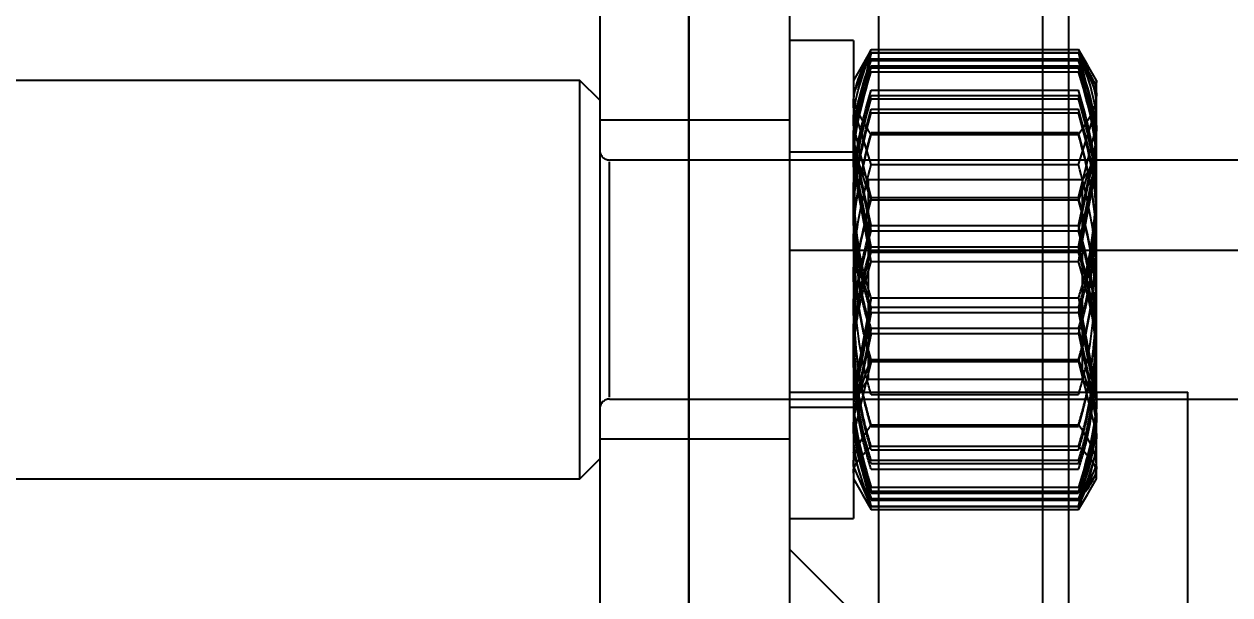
# Model space of a CAD drawing. Header units: metres. Extents: x 0 to 21025, y 0 to 14850.
# Drawn here: x 8867.71 to 8897.96, y 13211.04 to 13225.36 of the extents above; entities that cross this region are included whole.
import ezdxf

# ---------------------------------------------------------------- set-up
doc = ezdxf.new("R2010")
doc.units = ezdxf.units.M
doc.header["$LTSCALE"] = 25
doc.linetypes.add('HIDDEN2', pattern=[4.7625, 3.175, -1.5875])
for name, color, linetype in [('18_COTAS', 7, 'Continuous'), ('SL4', 4, 'Continuous'), ('ST1', 7, 'HIDDEN2')]:
    doc.layers.add(name, color=color, linetype=linetype)
doc.styles.add('ROMANS', font='ROMANS.SHX')
doc.dimstyles.new('25___1-25', dxfattribs={"dimscale": 25, "dimtxt": 2.5, "dimasz": 2, "dimexe": 1.5, "dimexo": 1, "dimgap": 0.5, "dimtad": 1, "dimzin": 12, "dimtxsty": 'ROMANS', "dimcen": 0, "dimclrd": 256, "dimclre": 256, "dimclrt": 3, "dimazin": 3, "dimtfac": 1, "dimtmove": 0, "dimatfit": 0, "dimfxl": 1, "dimlwd": -1, "dimlwe": -1, "dimarcsym": 0})

# ---------------------------------------------------------------- blocks, each defined once
blk = doc.blocks.new('*D14')
at = {"layer": '18_COTAS', "transparency": 16777216}
for p, q in [((8767.149, 13416.484), (9534.934, 13416.484)), ((9497.434, 11742.681), (9497.434, 13366.484)), ((8955.399, 11692.681), (9534.934, 11692.681))]:
    blk.add_line(p, q, dxfattribs=at)
for points in [[(9489.1, 13366.484), (9505.767, 13366.484), (9497.434, 13416.484)], [(9489.1, 11742.681), (9505.767, 11742.681), (9497.434, 11692.681)]]:
    blk.add_solid(points, dxfattribs=at)
at = {"layer": 'Defpoints', "color": 0, "transparency": 16777216}
for p in [(8742.149, 13416.484), (9497.434, 13416.484), (8930.399, 11692.681)]:
    blk.add_point(p, dxfattribs=at)
at = {"layer": '18_COTAS', "color": 3, "transparency": 16777216, "insert": (9447.731, 12554.582), "char_height": 62.5, "attachment_point": 5, "rotation": 90, "style": 'ROMANS'}
blk.add_mtext('1723,8', dxfattribs=at)

msp = doc.modelspace()

# ---------------------------------------------------------------- linework, layer by layer
at = {"layer": 'SL4'}
for p, q in [((8884.386, 13042.681), (8884.386, 13286.681)), ((8893.911, 13286.681), (8893.911, 13042.681))]:
    msp.add_line(p, q, dxfattribs=at)
at = {"layer": 'ST1'}
for p, q in [((8884.386, 13286.681), (8884.386, 13042.681)), ((8889.149, 13286.681), (8889.149, 13042.681)), ((8882.151, 13277.156), (8882.151, 13055.444)), ((8886.914, 13277.156), (8886.914, 13055.444)), ((8893.264, 13234.931), (8893.264, 13134.431)), ((8888.514, 13224.951), (8886.914, 13224.951)), ((8888.514, 13224.951), (8888.514, 13212.951)), ((8888.96, 13224.725), (8888.74, 13224.344)), ((8888.96, 13224.725), (8894.167, 13224.725)), ((8894.387, 13224.344), (8894.167, 13224.725)), ((8888.96, 13224.652), (8888.514, 13223.623)), ((8888.96, 13224.642), (8888.514, 13222.798)), ((8888.96, 13224.652), (8894.167, 13224.652)), ((8888.96, 13224.642), (8894.167, 13224.642)), ((8888.96, 13224.489), (8894.167, 13224.489)), ((8888.96, 13224.449), (8894.167, 13224.449)), ((8894.167, 13224.652), (8894.614, 13223.623)), ((8894.167, 13224.642), (8894.614, 13222.798)), ((8888.74, 13224.344), (8888.514, 13223.951)), ((8888.96, 13224.312), (8894.167, 13224.312)), ((8888.96, 13224.261), (8894.167, 13224.261)), ((8888.96, 13224.164), (8894.167, 13224.164)), ((8894.614, 13223.951), (8894.387, 13224.344)), ((8881.649, 13223.951), (8867.399, 13223.951)), ((8881.649, 13213.951), (8881.649, 13223.951)), ((8882.149, 13223.451), (8881.649, 13223.951)), ((8894.427, 13224.094), (8894.614, 13223.812)), ((8894.446, 13224.067), (8894.614, 13223.838)), ((8894.614, 13223.951), (8894.614, 13223.936)), ((8894.614, 13223.951), (8894.614, 13223.9)), ((8894.614, 13222.83), (8894.614, 13223.951)), ((8888.96, 13223.707), (8894.167, 13223.707)), ((8888.96, 13223.57), (8894.167, 13223.57)), ((8882.149, 13223.451), (8882.149, 13214.451)), ((8888.96, 13221.838), (8888.514, 13223.281)), ((8888.96, 13223.488), (8894.167, 13223.488)), ((8888.96, 13223.226), (8894.167, 13223.226)), ((8894.167, 13221.838), (8894.614, 13223.281)), ((8886.914, 13222.951), (8882.151, 13222.951)), ((8888.96, 13223.135), (8894.167, 13223.135)), ((8888.96, 13221.009), (8888.514, 13222.83)), ((8888.96, 13222.639), (8894.167, 13222.639)), ((8888.96, 13222.594), (8894.167, 13222.594)), ((8894.167, 13221.009), (8894.614, 13222.83)), ((8894.614, 13218.158), (8894.614, 13222.83)), ((8888.96, 13220.305), (8888.514, 13222.397)), ((8888.96, 13220.175), (8888.514, 13222.312)), ((8894.167, 13220.305), (8894.614, 13222.397)), ((8894.167, 13220.175), (8894.614, 13222.312)), ((8888.514, 13222.151), (8886.914, 13222.151)), ((8888.96, 13219.776), (8888.514, 13222.044)), ((8894.167, 13219.776), (8894.614, 13222.044)), ((8901.649, 13221.951), (8882.399, 13221.951)), ((8882.399, 13215.997), (8882.399, 13221.906)), ((8888.96, 13219.642), (8888.514, 13221.951)), ((8888.539, 13221.951), (8888.514, 13221.951)), ((8888.96, 13219.408), (8888.514, 13221.786)), ((8888.539, 13221.951), (8888.539, 13215.951)), ((8888.889, 13221.451), (8888.539, 13221.951)), ((8888.96, 13221.838), (8894.167, 13221.838)), ((8894.167, 13219.642), (8894.614, 13221.951)), ((8894.167, 13219.408), (8894.614, 13221.786)), ((8894.614, 13221.951), (8894.263, 13221.451)), ((8888.889, 13221.451), (8888.889, 13218.555)), ((8894.263, 13221.451), (8888.889, 13221.451)), ((8894.263, 13216.451), (8894.263, 13221.451)), ((8888.96, 13221.009), (8894.167, 13221.009)), ((8888.96, 13220.954), (8894.167, 13220.954)), ((8888.96, 13220.305), (8894.167, 13220.305)), ((8888.96, 13220.175), (8894.167, 13220.175)), ((8915.514, 13219.681), (8886.914, 13219.681)), ((8888.96, 13219.776), (8894.167, 13219.776)), ((8888.96, 13219.642), (8894.167, 13219.642)), ((8888.96, 13219.408), (8894.167, 13219.408)), ((8888.96, 13218.495), (8888.514, 13216.117)), ((8888.889, 13218.555), (8888.889, 13216.451)), ((8888.96, 13218.495), (8894.167, 13218.495)), ((8894.167, 13218.495), (8894.614, 13216.117)), ((8888.96, 13218.261), (8888.514, 13215.951)), ((8888.96, 13218.126), (8888.514, 13215.858)), ((8888.96, 13218.261), (8894.167, 13218.261)), ((8888.96, 13218.126), (8894.167, 13218.126)), ((8894.167, 13218.261), (8894.614, 13215.951)), ((8894.167, 13218.126), (8894.614, 13215.858)), ((8894.614, 13214.279), (8894.614, 13218.158)), ((8888.96, 13217.728), (8888.514, 13215.59)), ((8888.96, 13217.597), (8888.514, 13215.506)), ((8888.96, 13217.728), (8894.167, 13217.728)), ((8888.96, 13217.597), (8894.167, 13217.597)), ((8894.167, 13217.728), (8894.614, 13215.59)), ((8894.167, 13217.597), (8894.614, 13215.506)), ((8888.96, 13216.894), (8888.514, 13215.072)), ((8888.96, 13216.948), (8894.167, 13216.948)), ((8888.96, 13216.894), (8894.167, 13216.894)), ((8894.167, 13216.894), (8894.614, 13215.072)), ((8888.539, 13215.951), (8888.889, 13216.451)), ((8888.889, 13216.451), (8894.263, 13216.451)), ((8894.263, 13216.451), (8894.614, 13215.951)), ((8882.399, 13215.951), (8901.649, 13215.951)), ((8886.914, 13216.122), (8896.904, 13216.122)), ((8888.514, 13215.951), (8888.539, 13215.951)), ((8888.96, 13216.064), (8894.167, 13216.064)), ((8896.904, 13197.931), (8896.904, 13216.122)), ((8886.914, 13215.751), (8888.514, 13215.751)), ((8888.96, 13213.26), (8888.514, 13215.104)), ((8888.96, 13215.308), (8894.167, 13215.308)), ((8888.96, 13215.263), (8894.167, 13215.263)), ((8894.167, 13213.26), (8894.614, 13215.104)), ((8882.151, 13214.951), (8886.914, 13214.951)), ((8888.96, 13214.768), (8894.167, 13214.768)), ((8881.649, 13213.951), (8882.149, 13214.451)), ((8888.96, 13213.178), (8888.514, 13214.621)), ((8888.96, 13214.677), (8894.167, 13214.677)), ((8894.167, 13213.178), (8894.614, 13214.621)), ((8888.96, 13213.251), (8888.514, 13214.279)), ((8888.96, 13214.415), (8894.167, 13214.415)), ((8888.96, 13214.332), (8894.167, 13214.332)), ((8888.96, 13214.195), (8894.167, 13214.195)), ((8894.167, 13213.251), (8894.614, 13214.279)), ((8894.614, 13213.951), (8894.614, 13214.279)), ((8867.399, 13213.951), (8881.649, 13213.951)), ((8888.514, 13213.951), (8888.74, 13213.559)), ((8894.387, 13213.559), (8894.614, 13213.951)), ((8894.427, 13213.808), (8894.614, 13214.091)), ((8894.446, 13213.836), (8894.614, 13214.065)), ((8894.614, 13213.951), (8894.614, 13214.002)), ((8894.614, 13213.951), (8894.614, 13213.967)), ((8888.74, 13213.559), (8888.96, 13213.178)), ((8888.96, 13213.739), (8894.167, 13213.739)), ((8888.96, 13213.642), (8894.167, 13213.642)), ((8888.96, 13213.59), (8894.167, 13213.59)), ((8894.167, 13213.178), (8894.387, 13213.559)), ((8888.96, 13213.453), (8894.167, 13213.453)), ((8888.96, 13213.414), (8894.167, 13213.414)), ((8888.96, 13213.26), (8894.167, 13213.26)), ((8888.96, 13213.251), (8894.167, 13213.251)), ((8886.914, 13212.951), (8888.514, 13212.951)), ((8888.96, 13213.178), (8894.167, 13213.178)), ((8888.414, 13210.681), (8886.914, 13212.181))]:
    msp.add_line(p, q, dxfattribs=at)
for centre, start, end in [((8882.399, 13222.201), 180, 270), ((8882.399, 13215.701), 90, 180)]:
    msp.add_arc(centre, 0.25, start, end, dxfattribs=at)
for points, knots in [([(8888.514, 13223.281), (8888.514, 13223.316), (8888.52, 13223.803), (8888.748, 13224.281), (8888.96, 13224.725)], [0, 0, 0, 0, 0.070201, 1, 1, 1, 1]), ([(8894.614, 13223.281), (8894.613, 13223.316), (8894.607, 13223.803), (8894.379, 13224.281), (8894.167, 13224.725)], [0, 0, 0, 0, 0.070201, 1, 1, 1, 1]), ([(8888.514, 13222.83), (8888.514, 13222.873), (8888.52, 13223.488), (8888.748, 13224.091), (8888.96, 13224.652)], [0, 0, 0, 0, 0.070201, 1, 1, 1, 1]), ([(8888.514, 13222.397), (8888.514, 13222.446), (8888.52, 13223.153), (8888.748, 13223.845), (8888.96, 13224.489)], [0, 0, 0, 0, 0.070201, 1, 1, 1, 1]), ([(8888.514, 13222.312), (8888.514, 13222.363), (8888.52, 13223.085), (8888.748, 13223.792), (8888.96, 13224.449)], [0, 0, 0, 0, 0.070201, 1, 1, 1, 1]), ([(8894.614, 13222.83), (8894.613, 13222.873), (8894.607, 13223.488), (8894.379, 13224.091), (8894.167, 13224.652)], [0, 0, 0, 0, 0.070201, 1, 1, 1, 1]), ([(8894.614, 13222.397), (8894.613, 13222.446), (8894.607, 13223.153), (8894.379, 13223.845), (8894.167, 13224.489)], [0, 0, 0, 0, 0.070201, 1, 1, 1, 1]), ([(8894.614, 13222.312), (8894.613, 13222.363), (8894.607, 13223.085), (8894.379, 13223.792), (8894.167, 13224.449)], [0, 0, 0, 0, 0.070201, 1, 1, 1, 1]), ([(8888.514, 13222.044), (8888.514, 13222.098), (8888.52, 13222.864), (8888.748, 13223.614), (8888.96, 13224.312)], [0, 0, 0, 0, 0.070201, 1, 1, 1, 1]), ([(8888.514, 13221.951), (8888.514, 13222.006), (8888.52, 13222.786), (8888.748, 13223.55), (8888.96, 13224.261)], [0, 0, 0, 0, 0.070201, 1, 1, 1, 1]), ([(8888.514, 13221.786), (8888.514, 13221.842), (8888.52, 13222.645), (8888.748, 13223.432), (8888.96, 13224.164)], [0, 0, 0, 0, 0.070201, 1, 1, 1, 1]), ([(8894.614, 13222.044), (8894.613, 13222.098), (8894.607, 13222.864), (8894.379, 13223.614), (8894.167, 13224.312)], [0, 0, 0, 0, 0.070201, 1, 1, 1, 1]), ([(8894.614, 13221.951), (8894.613, 13222.006), (8894.607, 13222.786), (8894.379, 13223.55), (8894.167, 13224.261)], [0, 0, 0, 0, 0.070201, 1, 1, 1, 1]), ([(8894.614, 13221.786), (8894.613, 13221.842), (8894.607, 13222.645), (8894.379, 13223.432), (8894.167, 13224.164)], [0, 0, 0, 0, 0.070201, 1, 1, 1, 1]), ([(8894.614, 13223.641), (8894.613, 13223.664), (8894.611, 13223.881), (8894.467, 13224.094), (8894.338, 13224.283)], [0, 0, 0, 0, 0.109493, 1, 1, 1, 1]), ([(8888.514, 13221.101), (8888.52, 13221.338), (8888.545, 13222.22), (8888.785, 13223.079), (8888.96, 13223.707)], [0, 0, 0, 0, 0.2686336, 1, 1, 1, 1]), ([(8888.514, 13223.623), (8888.514, 13223.599), (8888.52, 13223.251), (8888.748, 13222.911), (8888.96, 13222.594)], [0, 0, 0, 0, 0.070201, 1, 1, 1, 1]), ([(8888.514, 13220.915), (8888.52, 13221.157), (8888.545, 13222.055), (8888.785, 13222.93), (8888.96, 13223.57)], [0, 0, 0, 0, 0.268634, 1, 1, 1, 1]), ([(8894.614, 13221.101), (8894.607, 13221.338), (8894.582, 13222.22), (8894.342, 13223.079), (8894.167, 13223.707)], [0, 0, 0, 0, 0.268634, 1, 1, 1, 1]), ([(8894.614, 13223.623), (8894.613, 13223.599), (8894.607, 13223.251), (8894.379, 13222.911), (8894.167, 13222.594)], [0, 0, 0, 0, 0.070201, 1, 1, 1, 1]), ([(8894.614, 13220.915), (8894.607, 13221.157), (8894.582, 13222.055), (8894.342, 13222.93), (8894.167, 13223.57)], [0, 0, 0, 0, 0.268634, 1, 1, 1, 1]), ([(8888.514, 13220.807), (8888.52, 13221.051), (8888.545, 13221.958), (8888.785, 13222.841), (8888.96, 13223.488)], [0, 0, 0, 0, 0.268634, 1, 1, 1, 1]), ([(8888.514, 13220.477), (8888.52, 13220.727), (8888.545, 13221.657), (8888.785, 13222.563), (8888.96, 13223.226)], [0, 0, 0, 0, 0.268634, 1, 1, 1, 1]), ([(8894.614, 13220.807), (8894.607, 13221.051), (8894.582, 13221.958), (8894.342, 13222.841), (8894.167, 13223.488)], [0, 0, 0, 0, 0.268634, 1, 1, 1, 1]), ([(8894.614, 13220.477), (8894.607, 13220.727), (8894.582, 13221.657), (8894.342, 13222.563), (8894.167, 13223.226)], [0, 0, 0, 0, 0.268634, 1, 1, 1, 1]), ([(8888.514, 13220.366), (8888.52, 13220.618), (8888.545, 13221.555), (8888.785, 13222.468), (8888.96, 13223.135)], [0, 0, 0, 0, 0.268634, 1, 1, 1, 1]), ([(8894.614, 13220.366), (8894.607, 13220.618), (8894.582, 13221.555), (8894.342, 13222.468), (8894.167, 13223.135)], [0, 0, 0, 0, 0.268634, 1, 1, 1, 1]), ([(8888.514, 13222.798), (8888.514, 13222.754), (8888.52, 13222.132), (8888.748, 13221.521), (8888.96, 13220.954)], [0, 0, 0, 0, 0.070201, 1, 1, 1, 1]), ([(8888.514, 13219.794), (8888.52, 13220.053), (8888.545, 13221.016), (8888.785, 13221.953), (8888.96, 13222.639)], [0, 0, 0, 0, 0.268634, 1, 1, 1, 1]), ([(8888.514, 13219.744), (8888.52, 13220.003), (8888.545, 13220.968), (8888.785, 13221.907), (8888.96, 13222.594)], [0, 0, 0, 0, 0.268634, 1, 1, 1, 1]), ([(8894.614, 13222.798), (8894.613, 13222.754), (8894.607, 13222.132), (8894.379, 13221.521), (8894.167, 13220.954)], [0, 0, 0, 0, 0.070201, 1, 1, 1, 1]), ([(8894.614, 13219.794), (8894.607, 13220.053), (8894.582, 13221.016), (8894.342, 13221.953), (8894.167, 13222.639)], [0, 0, 0, 0, 0.268634, 1, 1, 1, 1]), ([(8894.614, 13219.744), (8894.607, 13220.003), (8894.582, 13220.968), (8894.342, 13221.907), (8894.167, 13222.594)], [0, 0, 0, 0, 0.2686336, 1, 1, 1, 1]), ([(8888.514, 13218.951), (8888.52, 13219.214), (8888.545, 13220.191), (8888.785, 13221.142), (8888.96, 13221.838)], [0, 0, 0, 0, 0.2686336, 1, 1, 1, 1]), ([(8894.614, 13218.951), (8894.607, 13219.214), (8894.582, 13220.191), (8894.342, 13221.142), (8894.167, 13221.838)], [0, 0, 0, 0, 0.268634, 1, 1, 1, 1]), ([(8888.96, 13218.495), (8888.893, 13218.713), (8888.631, 13219.563), (8888.564, 13220.446), (8888.514, 13221.101)], [0, 0, 0, 0, 0.257551, 1, 1, 1, 1]), ([(8894.167, 13218.495), (8894.234, 13218.713), (8894.496, 13219.563), (8894.564, 13220.446), (8894.614, 13221.101)], [0, 0, 0, 0, 0.257551, 1, 1, 1, 1]), ([(8888.514, 13218.158), (8888.52, 13218.418), (8888.545, 13219.382), (8888.785, 13220.322), (8888.96, 13221.009)], [0, 0, 0, 0, 0.2686336, 1, 1, 1, 1]), ([(8888.514, 13218.109), (8888.52, 13218.367), (8888.545, 13219.33), (8888.785, 13220.268), (8888.96, 13220.954)], [0, 0, 0, 0, 0.268634, 1, 1, 1, 1]), ([(8888.96, 13218.261), (8888.893, 13218.483), (8888.631, 13219.349), (8888.564, 13220.248), (8888.514, 13220.915)], [0, 0, 0, 0, 0.257551, 1, 1, 1, 1]), ([(8888.96, 13218.126), (8888.893, 13218.351), (8888.631, 13219.225), (8888.564, 13220.133), (8888.514, 13220.807)], [0, 0, 0, 0, 0.257551, 1, 1, 1, 1]), ([(8894.614, 13218.158), (8894.607, 13218.418), (8894.582, 13219.382), (8894.342, 13220.322), (8894.167, 13221.009)], [0, 0, 0, 0, 0.268634, 1, 1, 1, 1]), ([(8894.614, 13218.109), (8894.607, 13218.367), (8894.582, 13219.33), (8894.342, 13220.268), (8894.167, 13220.954)], [0, 0, 0, 0, 0.2686336, 1, 1, 1, 1]), ([(8894.167, 13218.261), (8894.234, 13218.483), (8894.496, 13219.349), (8894.564, 13220.248), (8894.614, 13220.915)], [0, 0, 0, 0, 0.257551, 1, 1, 1, 1]), ([(8894.167, 13218.126), (8894.234, 13218.351), (8894.496, 13219.225), (8894.564, 13220.133), (8894.614, 13220.807)], [0, 0, 0, 0, 0.257551, 1, 1, 1, 1]), ([(8888.96, 13217.728), (8888.893, 13217.958), (8888.631, 13218.854), (8888.564, 13219.785), (8888.514, 13220.477)], [0, 0, 0, 0, 0.257551, 1, 1, 1, 1]), ([(8894.167, 13217.728), (8894.234, 13217.958), (8894.496, 13218.854), (8894.564, 13219.785), (8894.614, 13220.477)], [0, 0, 0, 0, 0.257551, 1, 1, 1, 1]), ([(8888.96, 13217.597), (8888.893, 13217.83), (8888.631, 13218.732), (8888.564, 13219.67), (8888.514, 13220.366)], [0, 0, 0, 0, 0.257551, 1, 1, 1, 1]), ([(8888.514, 13217.536), (8888.52, 13217.788), (8888.545, 13218.725), (8888.785, 13219.638), (8888.96, 13220.305)], [0, 0, 0, 0, 0.268634, 1, 1, 1, 1]), ([(8888.514, 13217.426), (8888.52, 13217.676), (8888.545, 13218.606), (8888.785, 13219.512), (8888.96, 13220.175)], [0, 0, 0, 0, 0.268634, 1, 1, 1, 1]), ([(8894.167, 13217.597), (8894.234, 13217.83), (8894.496, 13218.732), (8894.564, 13219.67), (8894.614, 13220.366)], [0, 0, 0, 0, 0.257551, 1, 1, 1, 1]), ([(8894.614, 13217.536), (8894.607, 13217.788), (8894.582, 13218.725), (8894.342, 13219.638), (8894.167, 13220.305)], [0, 0, 0, 0, 0.268634, 1, 1, 1, 1]), ([(8894.614, 13217.426), (8894.607, 13217.676), (8894.582, 13218.606), (8894.342, 13219.512), (8894.167, 13220.175)], [0, 0, 0, 0, 0.268634, 1, 1, 1, 1]), ([(8888.96, 13216.948), (8888.893, 13217.187), (8888.631, 13218.115), (8888.564, 13219.078), (8888.514, 13219.794)], [0, 0, 0, 0, 0.257551, 1, 1, 1, 1]), ([(8888.514, 13217.095), (8888.52, 13217.339), (8888.545, 13218.246), (8888.785, 13219.13), (8888.96, 13219.776)], [0, 0, 0, 0, 0.268634, 1, 1, 1, 1]), ([(8888.96, 13216.894), (8888.893, 13217.133), (8888.631, 13218.062), (8888.564, 13219.027), (8888.514, 13219.744)], [0, 0, 0, 0, 0.2575513, 1, 1, 1, 1]), ([(8888.514, 13216.987), (8888.52, 13217.228), (8888.545, 13218.127), (8888.785, 13219.002), (8888.96, 13219.642)], [0, 0, 0, 0, 0.268634, 1, 1, 1, 1]), ([(8894.167, 13216.948), (8894.234, 13217.187), (8894.496, 13218.115), (8894.564, 13219.078), (8894.614, 13219.794)], [0, 0, 0, 0, 0.257551, 1, 1, 1, 1]), ([(8894.614, 13217.095), (8894.607, 13217.339), (8894.582, 13218.246), (8894.342, 13219.13), (8894.167, 13219.776)], [0, 0, 0, 0, 0.268634, 1, 1, 1, 1]), ([(8894.167, 13216.894), (8894.234, 13217.133), (8894.496, 13218.062), (8894.564, 13219.027), (8894.614, 13219.744)], [0, 0, 0, 0, 0.257551, 1, 1, 1, 1]), ([(8894.614, 13216.987), (8894.607, 13217.228), (8894.582, 13218.127), (8894.342, 13219.002), (8894.167, 13219.642)], [0, 0, 0, 0, 0.268634, 1, 1, 1, 1]), ([(8888.514, 13216.801), (8888.52, 13217.038), (8888.545, 13217.921), (8888.785, 13218.78), (8888.96, 13219.408)], [0, 0, 0, 0, 0.268634, 1, 1, 1, 1]), ([(8894.614, 13216.801), (8894.607, 13217.038), (8894.582, 13217.921), (8894.342, 13218.78), (8894.167, 13219.408)], [0, 0, 0, 0, 0.2686336, 1, 1, 1, 1]), ([(8888.96, 13216.064), (8888.893, 13216.307), (8888.631, 13217.248), (8888.564, 13218.225), (8888.514, 13218.951)], [0, 0, 0, 0, 0.257551, 1, 1, 1, 1]), ([(8894.167, 13216.064), (8894.234, 13216.307), (8894.496, 13217.248), (8894.564, 13218.225), (8894.614, 13218.951)], [0, 0, 0, 0, 0.257551, 1, 1, 1, 1]), ([(8888.96, 13215.308), (8888.893, 13215.547), (8888.631, 13216.477), (8888.564, 13217.442), (8888.514, 13218.158)], [0, 0, 0, 0, 0.257551, 1, 1, 1, 1]), ([(8888.96, 13215.263), (8888.893, 13215.502), (8888.631, 13216.429), (8888.564, 13217.393), (8888.514, 13218.109)], [0, 0, 0, 0, 0.257551, 1, 1, 1, 1]), ([(8894.167, 13215.308), (8894.234, 13215.547), (8894.496, 13216.477), (8894.564, 13217.442), (8894.614, 13218.158)], [0, 0, 0, 0, 0.257551, 1, 1, 1, 1]), ([(8894.167, 13215.263), (8894.234, 13215.502), (8894.496, 13216.429), (8894.564, 13217.393), (8894.614, 13218.109)], [0, 0, 0, 0, 0.257551, 1, 1, 1, 1]), ([(8888.96, 13214.768), (8888.893, 13215), (8888.631, 13215.902), (8888.564, 13216.84), (8888.514, 13217.536)], [0, 0, 0, 0, 0.257551, 1, 1, 1, 1]), ([(8894.167, 13214.768), (8894.234, 13215), (8894.496, 13215.902), (8894.564, 13216.84), (8894.614, 13217.536)], [0, 0, 0, 0, 0.257551, 1, 1, 1, 1]), ([(8888.96, 13214.677), (8888.893, 13214.907), (8888.631, 13215.804), (8888.564, 13216.735), (8888.514, 13217.426)], [0, 0, 0, 0, 0.2575513, 1, 1, 1, 1]), ([(8894.167, 13214.677), (8894.234, 13214.907), (8894.496, 13215.804), (8894.564, 13216.735), (8894.614, 13217.426)], [0, 0, 0, 0, 0.2575513, 1, 1, 1, 1]), ([(8888.96, 13214.415), (8888.893, 13214.64), (8888.631, 13215.514), (8888.564, 13216.421), (8888.514, 13217.095)], [0, 0, 0, 0, 0.257551, 1, 1, 1, 1]), ([(8888.96, 13214.332), (8888.893, 13214.555), (8888.631, 13215.421), (8888.564, 13216.32), (8888.514, 13216.987)], [0, 0, 0, 0, 0.2575513, 1, 1, 1, 1]), ([(8888.514, 13215.104), (8888.514, 13215.148), (8888.52, 13215.771), (8888.748, 13216.381), (8888.96, 13216.948)], [0, 0, 0, 0, 0.070201, 1, 1, 1, 1]), ([(8894.167, 13214.415), (8894.234, 13214.64), (8894.496, 13215.514), (8894.564, 13216.421), (8894.614, 13217.095)], [0, 0, 0, 0, 0.257551, 1, 1, 1, 1]), ([(8894.167, 13214.332), (8894.234, 13214.555), (8894.496, 13215.421), (8894.564, 13216.32), (8894.614, 13216.987)], [0, 0, 0, 0, 0.2575513, 1, 1, 1, 1]), ([(8894.614, 13215.104), (8894.613, 13215.148), (8894.607, 13215.771), (8894.379, 13216.381), (8894.167, 13216.948)], [0, 0, 0, 0, 0.0702006, 1, 1, 1, 1]), ([(8888.96, 13214.195), (8888.893, 13214.414), (8888.631, 13215.263), (8888.564, 13216.146), (8888.514, 13216.801)], [0, 0, 0, 0, 0.257551, 1, 1, 1, 1]), ([(8894.167, 13214.195), (8894.234, 13214.414), (8894.496, 13215.263), (8894.564, 13216.146), (8894.614, 13216.801)], [0, 0, 0, 0, 0.257551, 1, 1, 1, 1]), ([(8888.514, 13216.117), (8888.514, 13216.06), (8888.52, 13215.257), (8888.748, 13214.47), (8888.96, 13213.739)], [0, 0, 0, 0, 0.070201, 1, 1, 1, 1]), ([(8888.514, 13215.951), (8888.514, 13215.896), (8888.52, 13215.117), (8888.748, 13214.352), (8888.96, 13213.642)], [0, 0, 0, 0, 0.070201, 1, 1, 1, 1]), ([(8894.614, 13216.117), (8894.613, 13216.06), (8894.607, 13215.257), (8894.379, 13214.47), (8894.167, 13213.739)], [0, 0, 0, 0, 0.070201, 1, 1, 1, 1]), ([(8894.614, 13215.951), (8894.613, 13215.896), (8894.607, 13215.117), (8894.379, 13214.352), (8894.167, 13213.642)], [0, 0, 0, 0, 0.070201, 1, 1, 1, 1]), ([(8888.514, 13215.858), (8888.514, 13215.804), (8888.52, 13215.039), (8888.748, 13214.288), (8888.96, 13213.59)], [0, 0, 0, 0, 0.070201, 1, 1, 1, 1]), ([(8894.614, 13215.858), (8894.613, 13215.804), (8894.607, 13215.039), (8894.379, 13214.288), (8894.167, 13213.59)], [0, 0, 0, 0, 0.070201, 1, 1, 1, 1]), ([(8888.514, 13215.59), (8888.514, 13215.54), (8888.52, 13214.818), (8888.748, 13214.111), (8888.96, 13213.453)], [0, 0, 0, 0, 0.070201, 1, 1, 1, 1]), ([(8888.514, 13215.506), (8888.514, 13215.456), (8888.52, 13214.75), (8888.748, 13214.057), (8888.96, 13213.414)], [0, 0, 0, 0, 0.070201, 1, 1, 1, 1]), ([(8894.614, 13215.59), (8894.613, 13215.54), (8894.607, 13214.818), (8894.379, 13214.111), (8894.167, 13213.453)], [0, 0, 0, 0, 0.070201, 1, 1, 1, 1]), ([(8894.614, 13215.506), (8894.613, 13215.456), (8894.607, 13214.75), (8894.379, 13214.057), (8894.167, 13213.414)], [0, 0, 0, 0, 0.070201, 1, 1, 1, 1]), ([(8888.514, 13214.279), (8888.514, 13214.304), (8888.52, 13214.651), (8888.748, 13214.992), (8888.96, 13215.308)], [0, 0, 0, 0, 0.070201, 1, 1, 1, 1]), ([(8888.514, 13215.072), (8888.514, 13215.029), (8888.52, 13214.414), (8888.748, 13213.811), (8888.96, 13213.251)], [0, 0, 0, 0, 0.070201, 1, 1, 1, 1]), ([(8894.614, 13214.279), (8894.613, 13214.304), (8894.607, 13214.651), (8894.379, 13214.992), (8894.167, 13215.308)], [0, 0, 0, 0, 0.070201, 1, 1, 1, 1]), ([(8894.614, 13215.072), (8894.613, 13215.029), (8894.607, 13214.414), (8894.379, 13213.811), (8894.167, 13213.251)], [0, 0, 0, 0, 0.070201, 1, 1, 1, 1]), ([(8888.514, 13214.091), (8888.514, 13214.107), (8888.52, 13214.335), (8888.748, 13214.559), (8888.96, 13214.768)], [0, 0, 0, 0, 0.0702006, 1, 1, 1, 1]), ([(8894.614, 13214.091), (8894.613, 13214.107), (8894.607, 13214.335), (8894.379, 13214.559), (8894.167, 13214.768)], [0, 0, 0, 0, 0.070201, 1, 1, 1, 1]), ([(8894.614, 13214.262), (8894.613, 13214.238), (8894.611, 13214.021), (8894.467, 13213.809), (8894.338, 13213.619)], [0, 0, 0, 0, 0.1094925, 1, 1, 1, 1])]:
    msp.add_open_spline(points, degree=3, knots=knots, dxfattribs=at)

# ---------------------------------------------------------------- dimensions: what is measured, and where the dimension line sits
at = {"layer": '18_COTAS'}
dim = msp.add_linear_dim(base=(9497.434, 13416.484), p1=(8930.399, 11692.681), p2=(8742.149, 13416.484), angle=90, dimstyle='25___1-25', dxfattribs=at)
dim.commit()
dim.dimension.update_dxf_attribs({"geometry": '*D14', "text_midpoint": (9447.731, 12554.582)})

doc.saveas('drawing.dxf')
